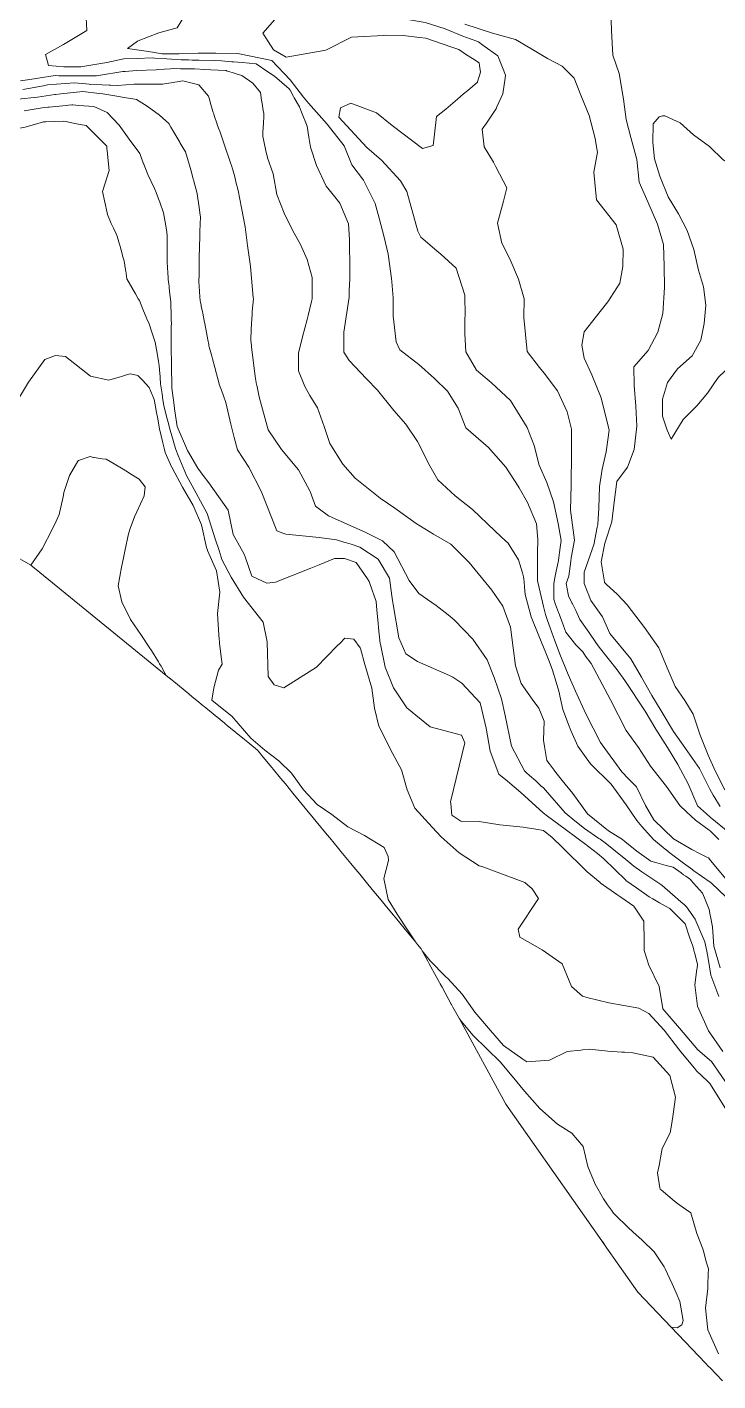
# Model space of a CAD drawing. Header units: metres. Extents: x -436 to 259, y -222 to 285.
# Drawn here: x -225.9 to -140.8, y -172.9 to -5.9 of the extents above; entities that cross this region are included whole.
import ezdxf

# ---------------------------------------------------------------- set-up
doc = ezdxf.new("R2010")
doc.units = ezdxf.units.M
doc.header["$MEASUREMENT"] = 0
doc.layers.add('Nuevo_Estructura - Carga', color=7, linetype='Continuous')
doc.layers.add('Nuevo_Estructura - Carga_Pluma_Nº__89', color=7, linetype='Continuous', lineweight=20, true_color=0x71cebe)

# ---------------------------------------------------------------- blocks, each defined once
blk = doc.blocks.new('Forma_1')
at = {"layer": 'Nuevo_Estructura - Carga_Pluma_Nº__89', "color": 123, "linetype": 'Continuous', "lineweight": 20, "true_color": 0x71cebe, "flags": 128}
for points in [[(-154.55, 18.2), (-155.04, 1.03), (-155.04, 0.82), (-154.24, -1.41), (-154.19, -1.93), (-153.98, -3.81), (-153.9, -6.39), (-153.72, -9.43), (-152.97, -11.66), (-152.42, -14.84), (-152.09, -17.34), (-151.53, -19.57), (-150.76, -22.26), (-150.49, -25.05), (-149.43, -27.51), (-148.23, -30.25), (-147.48, -32.74), (-147.42, -35.42), (-147.36, -38.07), (-147.55, -41.27), (-148.17, -43.56), (-149.38, -45.82), (-151.14, -47.83)], [(-218.56, -6.39), (-218.68, -4.07), (-218.75, -3.38), (-218.91, -1.67), (-218.93, 0.41), (-219.72, 3.49)], [(-207.45, -6.04), (-206.31, -4.16)], [(-196.89, -6.72), (-194.83, -4.35)], [(-167.89, -9.48), (-169.74, -8.16), (-170.31, -7.75), (-170.38, -7.73), (-171.32, -7.41), (-172.24, -7.08), (-174.42, -6.15), (-176.85, -5.4), (-179.06, -5), (-181.31, -4.64), (-184.17, -4.58), (-186.27, -4.25)], [(-223.69, -9.31), (-221.45, -8.08), (-218.56, -6.39)], [(-213.57, -8.59), (-212.34, -7.7), (-212.25, -7.63), (-209.68, -6.65), (-207.45, -6.04)], [(-155.75, -27.26), (-156.06, -23.85), (-155.61, -21.39), (-155.69, -20.98), (-155.9, -19.7), (-156.65, -16.85), (-157.67, -14.35), (-158.5, -12.23), (-159.97, -10.77), (-161.78, -9.82), (-163.85, -8.59), (-165.75, -7.5), (-168.56, -6.68), (-171.97, -5.6)], [(-195.57, -8.75), (-196.89, -6.72)], [(-170.22, -10.37), (-171.05, -9.83), (-171.76, -9.37), (-172.73, -8.73), (-173.58, -8.44), (-176.77, -7.31), (-177.55, -7.23), (-179.58, -6.99), (-181.79, -6.96), (-182.01, -6.98), (-185.17, -7.15), (-185.93, -7.19), (-189.13, -8.78), (-194.01, -9.64)], [(-223.31, -10.69), (-223.69, -9.31)], [(-197.72, -10.47), (-199.42, -10.33), (-200.5, -10.24), (-200.69, -10.22), (-201.98, -10.11), (-202.82, -10.09), (-204.78, -10.03), (-205.19, -10.02), (-205.61, -10.01), (-206.04, -10), (-206.96, -9.97), (-208.15, -9.9), (-208.73, -9.87), (-210.25, -9.78), (-210.53, -9.76), (-212.36, -9.82), (-214.01, -9.87), (-216.13, -10.3), (-219.32, -10.86), (-221.43, -10.84), (-223.31, -10.69)], [(-213.57, -8.59), (-210.99, -8.98), (-209.29, -9.23), (-207.18, -9.26), (-204.84, -9.17), (-202.66, -9.15), (-199.98, -9.19), (-195.75, -10.05)], [(-194.01, -9.64), (-195.57, -8.75)], [(-166.95, -11.89), (-167.33, -10.93), (-167.89, -9.48)], [(-197.18, -14.01), (-198.11, -12.85), (-199.47, -11.93), (-200.15, -11.72), (-200.23, -11.69), (-201.34, -11.33), (-201.42, -11.3), (-201.48, -11.3), (-203.28, -11.21), (-204.04, -11.17), (-205.29, -11.11), (-205.35, -11.1), (-205.52, -11.1), (-206.54, -11.09), (-207.04, -11.08), (-207.92, -11.06), (-208.27, -11.09), (-209.74, -11.19), (-210.04, -11.21), (-212.47, -11.31), (-213.86, -11.42), (-214.13, -11.44), (-217.12, -11.93), (-217.38, -11.97), (-218.23, -11.96), (-219.77, -11.94), (-220.35, -11.94), (-222.03, -11.94), (-222.5, -11.93), (-224.57, -12.25), (-224.77, -12.28), (-226.75, -12.59)], [(-186.88, -46.02), (-186.9, -43.58), (-186.25, -39.26), (-186.22, -38.46), (-186.15, -36.96), (-186.16, -35.84), (-186.17, -35.54), (-186.19, -32.6), (-186.21, -32.15), (-186.3, -30.21), (-187.4, -27.66), (-188.18, -26.69), (-189.08, -25.55), (-190.28, -23), (-191.01, -20.77), (-191.22, -19.52), (-191.43, -18.18), (-192.13, -16.43), (-192.37, -15.8), (-193.01, -14.66), (-193.1, -14.49), (-193.53, -13.74), (-193.62, -13.56), (-195.45, -12.02), (-196.25, -11.48), (-197.72, -10.47)], [(-179.98, -45.73), (-180.46, -44.74), (-180.83, -41.6), (-180.83, -39.34), (-180.98, -37.34), (-181.01, -36.93), (-181.44, -33.94), (-181.93, -31.85), (-182.54, -29.52), (-183.02, -27.69), (-184.48, -24.81), (-185.92, -22.92), (-186.84, -20.61), (-188.96, -17.93), (-191.27, -15.32), (-191.87, -14.57), (-193.51, -12.47), (-195.75, -10.05)], [(-170.43, -12.75), (-170.42, -12.72), (-170.05, -11.51)], [(-170.05, -11.51), (-170.18, -10.68), (-170.22, -10.37)], [(-204.77, -13.07), (-206.08, -12.75), (-206.73, -12.59), (-207.46, -12.71), (-207.71, -12.75), (-207.93, -12.79), (-209.23, -13), (-209.92, -13), (-211.24, -13), (-212.18, -13), (-212.75, -13), (-214.79, -13.14), (-215.66, -13.11), (-215.84, -13.1), (-216.67, -13.07), (-218.17, -13.01), (-218.29, -13), (-218.71, -12.96), (-220.1, -12.82), (-223.43, -13.08), (-223.92, -13.18), (-226.46, -13.65)], [(-190.37, -65.02), (-191.06, -63.2), (-191.08, -63.14), (-192.47, -60.52), (-194.59, -58.05), (-196.22, -55.62), (-197.28, -51.69), (-197.36, -51.34), (-197.62, -50.08), (-197.64, -50), (-197.69, -49.76), (-197.84, -49.03), (-198.12, -46.69), (-198.27, -45.42), (-198.29, -45.23), (-198.37, -44.55), (-198.31, -43.18), (-198.25, -41.9), (-198.21, -41.39), (-198.18, -41.02), (-198.12, -40.25), (-198.05, -39.46), (-198.07, -39.28), (-198.4, -35.48), (-198.75, -32.89), (-199.07, -30.59), (-199.49, -28.24), (-199.91, -26.08), (-200.19, -25.03), (-200.35, -24.43), (-200.59, -23.53), (-200.8, -22.9), (-200.82, -22.83), (-201.16, -21.82), (-201.34, -21.25), (-202.14, -18.92), (-202.33, -18.4), (-202.49, -17.94), (-202.5, -17.91), (-202.88, -16.84), (-202.94, -16.66), (-202.99, -16.49), (-203.04, -16.34), (-203.28, -15.49), (-203.51, -14.71), (-203.58, -14.45), (-204.77, -13.07)], [(-175.45, -16.99), (-174.33, -16.05), (-172.89, -14.83), (-172.15, -14.2), (-171.61, -13.75), (-170.43, -12.75)], [(-169.83, -18.53), (-169.32, -17.79), (-168.15, -16.08), (-168.11, -16.02), (-168.02, -15.8), (-167.31, -14.16), (-167.01, -12.24), (-166.95, -11.89)], [(-195.17, -68.04), (-197.07, -63.16), (-198.62, -60.2), (-199.99, -58.08), (-200.4, -56.56), (-200.83, -54.92), (-201.32, -52.78), (-201.44, -52.22), (-201.74, -51.41), (-201.98, -50.73), (-202.07, -50.5), (-202.21, -50.09), (-202.79, -47.93), (-203.09, -46.86), (-203.18, -46.53), (-203.49, -45.38), (-203.52, -45.27), (-203.55, -45.1), (-203.67, -44.5), (-204.03, -42.51), (-204.06, -42.38), (-204.29, -41.22), (-204.33, -41.05), (-204.47, -40.36), (-204.5, -40.18), (-204.56, -39.9), (-204.61, -39.64), (-204.63, -39.26), (-204.68, -38.51), (-204.75, -37.37), (-204.75, -37.24), (-204.74, -36.54), (-204.74, -36.41), (-204.74, -35.96), (-204.71, -34.35), (-204.65, -31.77), (-204.63, -31.15), (-204.57, -29.36), (-204.6, -29.14), (-204.74, -28.21), (-204.97, -26.51), (-204.99, -26.45), (-205.44, -24.77), (-205.45, -24.72), (-205.69, -23.82), (-205.94, -22.99), (-206.22, -22.01), (-206.41, -21.35), (-207.05, -20.27), (-207.12, -20.14), (-207.61, -19.31), (-207.73, -19.1), (-207.97, -18.7), (-208.01, -18.63), (-208.21, -18.29), (-208.48, -17.82), (-209.63, -16.8), (-211.12, -15.72), (-212.44, -14.88), (-212.64, -14.85), (-213.97, -14.63), (-215.12, -14.44), (-216.59, -14.19), (-217.05, -14.14), (-219.05, -13.89), (-221.78, -14.16), (-222.39, -14.25), (-222.52, -14.27), (-224.66, -14.58), (-227.08, -14.85)], [(-161.87, -96.37), (-162.16, -94.65), (-162.29, -93.86), (-162.21, -91.51), (-162.84, -89.94), (-163.67, -88.82), (-165.02, -86.9), (-165.73, -84.69), (-166.03, -82.49), (-166.35, -79.95), (-167.29, -77.35), (-168.64, -75.37), (-171.44, -71.95), (-173.71, -69.71), (-175.82, -68.45), (-177.96, -67.17), (-180.61, -65.27), (-182.42, -64.01), (-185.49, -61.55), (-187.03, -59.85), (-188.64, -57.28), (-189.32, -55.21), (-190.14, -52.9), (-191.07, -51.36), (-191.72, -50.27), (-192.5, -48.34), (-192.47, -46.17), (-192, -44.13), (-191.43, -42.01), (-191.35, -41.69), (-191.31, -41.52), (-190.89, -39.8), (-190.8, -39.44), (-190.79, -36.83), (-191.4, -34.62), (-192.23, -32.76), (-193.23, -31), (-194.24, -28.9), (-195.16, -26.61), (-195.62, -24.05), (-196.3, -22.05), (-196.31, -22), (-196.45, -21.4), (-196.8, -19.8), (-196.87, -19.46), (-196.86, -19.08), (-196.82, -18.21), (-196.81, -17.9), (-196.77, -16.87), (-196.76, -16.6), (-196.82, -16.24), (-196.96, -15.39), (-197.03, -14.94), (-197.18, -14.01)], [(-226.31, -16.26), (-223.85, -15.87), (-223.4, -15.83), (-223.2, -15.81), (-221.13, -15.61), (-220.85, -15.58), (-220.43, -15.54), (-220.29, -15.55), (-219.56, -15.6), (-219.55, -15.61), (-217.71, -15.73), (-216.06, -16.5), (-214.57, -18.04), (-213.55, -19.48), (-213.38, -19.72), (-213.23, -19.93), (-212.05, -21.54), (-211.58, -22.8), (-211.55, -22.87), (-211.07, -24.13), (-210.25, -25.85), (-210.01, -26.35), (-209.73, -27.14), (-209.59, -27.53), (-209.11, -28.85), (-208.89, -30.21), (-208.73, -31.25), (-208.7, -31.41), (-208.68, -31.51), (-208.69, -32.43), (-208.69, -32.45), (-208.69, -33.87), (-208.69, -34.36), (-208.69, -34.47), (-208.69, -34.59), (-208.69, -34.71), (-208.66, -35.23), (-208.65, -35.31), (-208.64, -35.42), (-208.58, -36.43), (-208.56, -36.7), (-208.53, -37.05), (-208.47, -37.66), (-208.44, -37.9), (-208.42, -38.11), (-208.34, -38.88), (-208.24, -39.84), (-208.22, -39.97), (-208.18, -41.52), (-208.16, -42.2), (-208.15, -42.32), (-208.16, -43.01), (-208.16, -43.23), (-208.17, -43.96), (-208.19, -45.28), (-208.19, -45.4), (-208.15, -47.55), (-208.13, -48.49), (-208.11, -49.51), (-208.09, -50.37), (-208.08, -50.46), (-207.83, -52.58), (-207.77, -53.02), (-207.46, -55.21), (-206.18, -58.16), (-204.9, -60.34), (-204.22, -61.25), (-203.53, -62.15), (-201.15, -65.5), (-200.53, -68.49), (-199.16, -70.93), (-199.06, -71.25), (-198.25, -73.64)], [(-187.49, -17.05), (-187.32, -15.91)], [(-187.32, -15.91), (-186.04, -15.35)], [(-186.04, -15.35), (-182.88, -16.51), (-180.93, -18.1), (-177.18, -20.93)], [(-239.83, -24.81), (-237.79, -23.79), (-237.24, -23.52), (-237.05, -23.42), (-236.39, -22.87), (-236.08, -22.6), (-236.05, -22.58), (-235.45, -22.08), (-235.37, -22.01), (-235.34, -21.98), (-234.22, -21.04), (-232.84, -20.28), (-231.83, -19.72), (-229.15, -18.76), (-226.34, -18.32), (-225.03, -17.96), (-223.9, -17.65), (-223.64, -17.64), (-221.41, -17.56), (-221.16, -17.61), (-220.6, -17.72), (-220.04, -17.83), (-219.83, -17.87), (-218.64, -18.09)], [(-218.64, -18.09), (-217.43, -19.32), (-216.12, -20.63)], [(-173.06, -35.66), (-174.95, -33.95), (-175.42, -33.52), (-177.39, -31.86), (-177.76, -31.12), (-179.11, -26.21), (-179.91, -24.89), (-182.27, -22.37), (-184.05, -20.79), (-187.49, -17.05)], [(-175.89, -20.56), (-175.72, -19.16), (-175.45, -16.99)], [(-146.55, -56.75), (-147.04, -55.63), (-147.61, -53.94), (-147.59, -51.83), (-146.99, -49.78), (-145.74, -48.09), (-143.97, -46.48), (-142.87, -44.55), (-142.49, -42.5), (-142.27, -40.25), (-142.55, -37.97), (-143.19, -35.9), (-143.75, -33.38), (-144.55, -31.03), (-145.64, -28.98), (-146.89, -26.88), (-147.92, -24.33), (-148.61, -22.19), (-148.82, -20.2), (-148.76, -17.88)], [(-148.76, -17.88), (-148.02, -17.01)], [(-148.02, -17.01), (-147.61, -16.9), (-147.31, -16.9), (-145.42, -17.75), (-143.78, -19.24), (-141.83, -20.69), (-140.13, -22.32), (-138.01, -23.65)], [(-169.6, -20.71), (-169.83, -18.53)], [(-216.12, -20.63), (-216.1, -20.89), (-216.03, -21.58), (-215.9, -22.84), (-215.82, -23.62), (-216.31, -25.18), (-216.64, -26.22)], [(-177.18, -20.93), (-175.89, -20.56)], [(-166.79, -25.75), (-168.15, -23.16), (-168.44, -22.6), (-169.6, -20.71)], [(-177.82, -119.04), (-178.06, -118.75), (-179.09, -117.5), (-179.3, -117.25), (-180.54, -115.74), (-180.82, -115.39), (-181.81, -114.19), (-182.29, -113.61), (-183.19, -112.52), (-183.93, -111.62), (-184.93, -110.4), (-185.43, -109.8), (-185.65, -109.52), (-186.03, -109.07), (-187.25, -107.58), (-187.54, -107.24), (-188.62, -105.92), (-188.95, -105.52), (-190.29, -103.89), (-190.67, -103.43), (-191.64, -102.26), (-192.4, -101.33), (-193.18, -100.38), (-194.1, -99.26), (-194.69, -98.54), (-195.55, -97.5), (-195.77, -97.24), (-196.82, -95.96), (-197.04, -95.7), (-197.13, -95.58), (-197.55, -95.08), (-198.49, -94.31), (-198.73, -94.11), (-199.15, -93.77), (-201.26, -92.04), (-201.57, -91.8), (-201.57, -91.79), (-201.85, -91.56), (-202.48, -91.05), (-202.51, -91.02), (-203.01, -90.62), (-203.91, -89.88), (-204.13, -89.7), (-204.22, -89.63), (-205, -88.99), (-205.58, -88.52), (-206, -88.17), (-207.86, -86.65), (-208.07, -86.48), (-208.8, -85.89), (-225.47, -72.27), (-227.89, -70.91)], [(-216.64, -26.22), (-216.09, -28.85), (-216.04, -29.07), (-215.56, -30.16), (-215.29, -30.75), (-214.98, -31.44), (-214.79, -31.86), (-214.74, -32.04), (-214.59, -32.59), (-214.52, -32.83), (-214.48, -32.99), (-214.22, -33.9), (-214.16, -34.15), (-213.98, -34.76), (-213.97, -34.82), (-213.96, -34.89), (-213.94, -35.01), (-213.9, -35.32), (-213.89, -35.37), (-213.82, -35.8), (-213.8, -35.92), (-213.78, -36.02), (-213.63, -36.99), (-212.58, -38.85), (-212.23, -39.46), (-212.1, -39.68), (-211.67, -40.71), (-211.16, -41.91), (-210.9, -42.52), (-210.56, -43.56), (-210.52, -43.7), (-210.15, -44.8), (-209.92, -46.14), (-209.73, -47.16), (-209.64, -47.67), (-209.6, -48.22), (-209.54, -49.08), (-209.54, -49.16), (-209.48, -49.95), (-209.3, -51.18), (-209.25, -51.53), (-209.23, -51.67), (-209.09, -52.61), (-208.75, -53.95), (-208.61, -54.53), (-208.32, -55.63), (-207.91, -57.06), (-207.9, -57.09), (-207.62, -58.03), (-207.32, -58.78), (-206.31, -61.22), (-205.08, -63.41), (-203.76, -65.92), (-202.76, -69.03), (-202.28, -70.5), (-202.03, -71.29), (-201.92, -71.6), (-200.79, -73.75), (-199.25, -76.23), (-196.85, -79.32)], [(-167.94, -30.14), (-167.23, -27.41), (-166.79, -25.75)], [(-157.26, -43.51), (-155.29, -41.01), (-154.35, -39.83), (-152.85, -37.53), (-152.49, -35.47), (-152.47, -33.32), (-153.33, -30.35), (-155.75, -27.26)], [(-164.28, -45.96), (-164.7, -41.76), (-164.65, -39.44), (-165.38, -37.01), (-166.41, -34.51), (-167.43, -32.61), (-167.94, -30.14)], [(-171.84, -45.98), (-171.97, -43.71), (-171.96, -41.81), (-171.95, -41.53), (-171.99, -38.99), (-173.06, -35.66)], [(-140.51, -102.05), (-141.35, -100.64), (-141.78, -99.9), (-143.03, -97.37), (-144.78, -94.91), (-146.27, -92.81), (-147.79, -90.25), (-148.91, -88.34), (-150.21, -86.08), (-151.53, -83.83), (-154.12, -80.7), (-155.01, -78.67), (-156.43, -76.64), (-156.78, -75.77), (-156.8, -75.71), (-157.26, -74.55), (-157.26, -73.29), (-157.26, -73.16), (-156.27, -70.35), (-156.26, -70.33), (-156.06, -69.78), (-155.67, -67.61), (-155.6, -67.27), (-155.46, -65.26), (-155.38, -62.61), (-155.06, -60.46), (-154.56, -58.31), (-154.2, -55.66), (-155.19, -51.64), (-156.31, -48.83), (-157.26, -46.78), (-157.54, -45.18), (-157.26, -43.51)], [(-146.55, -56.75), (-145.06, -54.35), (-143.38, -52.65), (-142.08, -51.08), (-140.75, -49.17), (-138.96, -47.47), (-137.01, -45.5), (-135.15, -44.53), (-132.57, -44.12), (-130.53, -44.09), (-128.44, -43.53)], [(-222.44, -46.42), (-223.77, -46.94)], [(-221.19, -46.58), (-222.44, -46.42)], [(-218.11, -48.99), (-221.19, -46.58)], [(-139.82, -113.19), (-141.55, -111.49), (-141.72, -111.38), (-142.66, -110.73), (-143.86, -109.89), (-143.88, -109.87), (-145.04, -109.02), (-146.34, -108.04), (-146.86, -107.63), (-147.2, -107.36), (-147.27, -107.31), (-148.73, -106.13), (-150.15, -104.5), (-150.79, -103.76), (-152.07, -101.83), (-153.95, -99.29), (-156.48, -96.77), (-157.22, -95.75), (-157.44, -95.45), (-158.04, -94.62), (-158.93, -92.67), (-159.21, -91.93), (-159.9, -90.07), (-160.39, -87.82), (-160.72, -86.72), (-161.16, -85.23), (-161.59, -84.13), (-161.99, -83.08), (-162.86, -80.99), (-163.8, -78.68), (-164.55, -75.9), (-164.63, -74.99), (-164.68, -74.36), (-164.71, -74), (-164.73, -73.71), (-164.88, -73.25), (-165.37, -71.65), (-166.52, -69.8), (-166.65, -69.59), (-166.98, -69.29), (-167.55, -68.74), (-168.27, -68.06), (-171.02, -65.44), (-173.18, -63.73), (-175.3, -61.79), (-176.28, -60.06), (-177.81, -57.06), (-179.23, -54.92), (-180.72, -53.23), (-182.75, -50.7), (-184.1, -49.3), (-186.22, -47.07), (-186.88, -46.02)], [(-171.84, -55.34), (-172.8, -52.93), (-174.1, -50.85), (-175.72, -49.29), (-177.66, -47.54), (-179.98, -45.73)], [(-140.68, -106.1), (-141.65, -105.13), (-141.73, -105.04), (-141.85, -104.96), (-143.56, -103.74), (-144.65, -102.72), (-145.46, -101.94), (-147.11, -99.59), (-149.09, -97.08), (-150.58, -94.77), (-152.09, -92.69), (-154.03, -88.89), (-156.4, -84.43), (-157.09, -83.49), (-157.45, -82.98), (-157.53, -82.9), (-158.28, -82.1), (-159.54, -80.56), (-159.66, -80.23), (-160.08, -79.08), (-160.4, -78.2), (-160.42, -78.14), (-160.78, -77.14), (-161.01, -76.49), (-161.02, -74.55), (-160.88, -73.84), (-160.72, -73.04), (-160.48, -71.9), (-160.44, -71.69), (-160.22, -70.1), (-160.1, -69.23), (-160.46, -67.14), (-161.06, -64.5), (-161.88, -62.1), (-162.83, -59.95), (-163.41, -57.55), (-164.28, -55.31), (-166.33, -52), (-168.67, -49.81), (-170.54, -48.25), (-171.84, -45.98)], [(-159.47, -74.55), (-159.15, -73.64), (-158.91, -71.78), (-158.85, -71.37), (-158.47, -69.22), (-158.94, -65.52), (-158.88, -62.44), (-158.81, -58.44), (-158.84, -55.53), (-159.36, -53.37), (-160.55, -50.79), (-162.21, -48.61), (-162.76, -47.91), (-164.28, -45.96)], [(-223.77, -46.94), (-225.77, -49.72), (-226.28, -50.57), (-227.47, -52.54)], [(-151.14, -47.83), (-151.12, -50.13), (-150.89, -52.67), (-150.78, -55.16), (-151.1, -58.04), (-151.91, -60.19), (-153.24, -61.99)], [(-215.85, -49.49), (-218.11, -48.99)], [(-213.23, -48.69), (-213.55, -48.79), (-214.3, -49.02), (-214.61, -49.11), (-215.85, -49.49)], [(-212.26, -48.89), (-213.23, -48.69)], [(-201.89, -84.49), (-202.07, -83.25), (-202.21, -81.89), (-202.22, -81.79), (-202.26, -81.37), (-202.3, -80.93), (-202.48, -78.23), (-202.16, -75.63), (-202.6, -72.99), (-203.69, -70.49), (-203.72, -70.43), (-203.8, -70.23), (-203.83, -70.12), (-204.42, -67.33), (-205.46, -64.95), (-206.8, -62.68), (-208.05, -60.3), (-208.06, -60.27), (-208.07, -60.25), (-208.08, -60.24), (-208.9, -58.39), (-209.03, -57.88), (-209.19, -57.22), (-209.41, -56.33), (-209.42, -56.3), (-209.6, -55.54), (-209.84, -54.23), (-210.02, -53.25), (-210.11, -52.74), (-210.27, -51.85), (-210.43, -51.47), (-210.48, -51.36), (-210.88, -50.38), (-211.7, -49.5), (-212.23, -48.93), (-212.26, -48.89)], [(-139.86, -110.91), (-141.64, -108.73), (-141.92, -108.38), (-142.14, -108.28), (-143.03, -107.84), (-144.01, -107.36), (-146.27, -106.05), (-148.68, -103.69), (-149.7, -101.91), (-150.81, -99.62), (-151.78, -98.62), (-152.61, -97.75), (-155.04, -94.45), (-155.26, -94.14), (-157.06, -90.61), (-158.33, -87.84), (-159.23, -85.77), (-160.28, -83.27), (-160.93, -81.48), (-161.05, -81.15), (-161.24, -80.61), (-161.47, -80), (-161.78, -79.13), (-162.05, -78.39), (-162.13, -78.06), (-162.29, -77.37), (-162.99, -74.38), (-163, -74.2), (-163.03, -71.98), (-163, -70.6), (-162.97, -69.35), (-162.99, -69.11), (-163.16, -67.2), (-164.26, -64.55), (-165.29, -62.77), (-165.42, -62.53), (-166.93, -60.19), (-169.05, -57.77), (-171.84, -55.34)], [(-225.47, -72.27), (-224.1, -70.27), (-222.79, -67.8), (-222.36, -66.86), (-221.98, -66.03), (-221.51, -63.85), (-221.4, -63.35), (-221.2, -62.73), (-220.71, -61.22), (-219.67, -59.45), (-219.62, -59.37)], [(-219.62, -59.37), (-218.16, -58.89)], [(-218.16, -58.89), (-217.77, -59), (-217.69, -59.02), (-216.69, -59.16), (-216.21, -59.22), (-215.21, -59.81), (-214.09, -60.45), (-213.46, -60.86), (-213.27, -60.98), (-212.14, -61.69), (-211.38, -62.65)], [(-211.38, -62.65), (-211.5, -63.75), (-212.42, -65.7), (-212.72, -66.35), (-213.23, -67.78), (-213.46, -68.42), (-213.89, -70.55), (-214.11, -71.58), (-214.32, -72.53), (-214.7, -74.85), (-214.28, -76.82), (-213.19, -78.99), (-211.82, -80.97), (-210.9, -82.38), (-210.61, -82.81), (-209.75, -84.21), (-209.61, -84.44), (-209.41, -84.75), (-209.37, -84.84), (-209.05, -85.43), (-208.8, -85.89)], [(-153.24, -61.99), (-153.58, -64.53), (-153.85, -66.96), (-154.71, -69.58), (-155.19, -71.87), (-154.77, -74.34), (-154.76, -74.41)], [(-140.67, -125.45), (-141.67, -122.83), (-141.98, -120.79), (-142.16, -119.89), (-142.23, -119.5), (-142.3, -119.15), (-142.38, -118.72), (-143.38, -116.44), (-143.52, -116.13), (-143.6, -115.93), (-144.63, -114.41), (-144.91, -114.18), (-145.33, -113.81), (-146.37, -112.9), (-147.63, -111.8), (-147.83, -111.67), (-150.15, -110.1), (-151.14, -109.42), (-152.12, -108.56), (-154.66, -106.51), (-155.31, -106.07), (-155.45, -105.98), (-157.24, -104.75), (-158.4, -103.82), (-159.61, -102.82), (-162.03, -100.05), (-162.29, -99.75), (-162.55, -99.52), (-163.23, -98.9), (-163.99, -98.21), (-164.36, -97.88), (-164.61, -97.64), (-166.23, -94.59), (-167.01, -90.81), (-167.44, -88.79), (-168.37, -86.15), (-169.22, -83.98), (-170.99, -81.43), (-172.11, -80.25), (-173.28, -79.01), (-174.05, -78.42), (-175.53, -77.27), (-177.64, -75.78), (-178.86, -74.18), (-180.7, -70.63), (-182.11, -69.27), (-184.18, -68.28), (-188.8, -66.21), (-190.04, -65.27), (-190.37, -65.02)], [(-179.24, -83.22), (-180.12, -81.24), (-180.8, -77.15), (-180.88, -76.63), (-180.96, -76.08), (-181.25, -73.91), (-182.68, -71.57), (-184.91, -70.07), (-186.01, -69.72), (-186.58, -69.54), (-186.72, -69.5), (-186.88, -69.45), (-187.79, -69.15), (-189.95, -68.86), (-194.06, -68.46), (-194.41, -68.33), (-195.17, -68.04)], [(-196.37, -74.53), (-195.31, -74.39), (-190.97, -72.65), (-189.94, -72.24), (-188.06, -71.48), (-187.87, -71.48), (-187.07, -71.48), (-186.91, -71.47), (-186.81, -71.47), (-185.39, -71.96)], [(-185.39, -71.96), (-183.98, -73.99), (-183.76, -74.3), (-183.68, -74.54), (-182.92, -76.77), (-182.82, -77.84), (-182.67, -79.45), (-182.61, -80.01), (-182.41, -81.94), (-182.39, -82.05), (-181.81, -84.86), (-180.78, -87.41), (-179.13, -89.87), (-176.27, -92.21), (-172.4, -93.23)], [(-198.25, -73.64), (-196.37, -74.53)], [(-143.28, -101.97), (-143.38, -101.75), (-144.43, -99.27), (-145.72, -96.86), (-147, -94.79), (-148.44, -92.52), (-149.74, -90.3), (-152.25, -86.52), (-153.2, -85.21), (-155.42, -82.41), (-155.84, -81.81), (-156.7, -80.54), (-157.79, -78.99), (-158.31, -77.9), (-158.71, -77.07), (-158.74, -77.01), (-159.18, -76.06), (-159.22, -75.88), (-159.47, -74.55)], [(-154.76, -74.41), (-154.54, -74.62), (-153.15, -75.9), (-151.97, -77.2), (-149.84, -79.97), (-148.05, -82.5), (-146.93, -85.24), (-146.05, -87.24), (-144.87, -88.96), (-143.82, -90.68), (-142.98, -93.23), (-141.97, -95.71), (-141.12, -97.66), (-139.98, -99.9), (-138.39, -101.48)], [(-196.85, -79.32), (-196.34, -81.76), (-196.22, -86.03)], [(-194.27, -87.42), (-190.25, -84.85), (-187.7, -82.25), (-187.4, -81.95), (-186.78, -81.31)], [(-186.78, -81.31), (-185.68, -81.4)], [(-185.68, -81.4), (-184.89, -82.48), (-184.83, -82.55), (-184.29, -84.52), (-183.46, -87.47), (-183.11, -89.92), (-182.57, -92.13), (-182.26, -92.77), (-181.14, -95.03), (-179.79, -97.51), (-179.07, -99.99), (-178.13, -102.27), (-176.02, -104.59), (-174.9, -105.8), (-172.68, -107.75), (-170.19, -109.34), (-169.77, -109.5), (-167.98, -110.16), (-164.56, -111.43), (-163.67, -112.2), (-162.9, -113.37)], [(-170.1, -89.25), (-172.36, -86.82), (-173.46, -86.09), (-173.88, -85.91), (-177.82, -84.18), (-179.24, -83.22)], [(-203.16, -88.93), (-202.91, -87.43), (-202.33, -85.22), (-201.89, -84.49)], [(-196.22, -86.03), (-195.48, -87.03)], [(-195.48, -87.03), (-194.27, -87.42)], [(-181.91, -107.08), (-184.33, -105.61), (-186.42, -104.54), (-188.39, -103.04), (-190.18, -101.81), (-191.86, -100.01), (-193.35, -97.93), (-194.92, -96.42), (-196.63, -95.1), (-198.34, -93.61), (-200.7, -90.9), (-200.71, -90.9), (-201.69, -90.11), (-203.16, -88.93)], [(-167.78, -98.05), (-168.85, -95.22), (-169.33, -92.39), (-169.89, -90.11), (-170.1, -89.25)], [(-172.4, -93.23), (-171.97, -94.21)], [(-171.97, -94.21), (-173.73, -101.45), (-173.71, -101.68), (-173.6, -103.12)], [(-140.48, -121.94), (-141.27, -119.28), (-141.43, -116.86), (-141.69, -115.61), (-141.69, -115.59), (-141.73, -115.43), (-141.86, -114.75), (-142.44, -113.32), (-142.66, -112.75), (-143.4, -111.91), (-143.77, -111.49), (-144.07, -111.15), (-144.15, -111.05), (-144.75, -110.63), (-145.01, -110.45), (-145.29, -110.24), (-146.29, -109.53), (-146.31, -109.53), (-147.14, -109.3), (-147.74, -109.14), (-148.32, -108.98), (-149.05, -108.78), (-150.77, -107.55), (-152.24, -106.38), (-152.55, -106.13), (-154.26, -105.05), (-156.84, -102.93), (-158.68, -100.46), (-159.98, -98.84), (-160.43, -98.26), (-160.75, -97.85), (-160.97, -97.56), (-161.58, -96.76), (-161.87, -96.37)], [(-144.82, -116.53), (-145.57, -115.78), (-146.69, -114.62), (-147.98, -113.91), (-148.82, -113.44), (-149.25, -113.19), (-150.82, -112.07), (-152.13, -111.15), (-152.14, -111.13), (-154.83, -108.49), (-155.64, -107.85), (-156.69, -107.02), (-157.08, -106.71), (-158.18, -105.89), (-159.59, -104.83), (-161.78, -103.22), (-162.31, -102.83), (-165.07, -100.31), (-166.73, -98.93), (-167.78, -98.05)], [(-173.6, -103.12), (-172.49, -103.86)], [(-135.11, -119.03), (-135.28, -117.42), (-135.43, -115.92), (-135.75, -113.31), (-136.38, -110.96), (-137.31, -107.87), (-139.32, -105.33), (-141.73, -103.36), (-142.19, -102.95), (-143.28, -101.97)], [(-172.49, -103.86), (-170.21, -103.89), (-167.68, -104.3), (-164.77, -104.58), (-164.55, -104.62), (-163.23, -104.85), (-162.27, -105.01)], [(-162.27, -105.01), (-161.23, -105.85), (-159.99, -107.07), (-156.89, -110.1), (-155.31, -111.43), (-155.3, -111.44), (-153.11, -112.96), (-152.86, -113.14), (-152.21, -113.59), (-151.14, -114.33), (-149.9, -116.19)], [(-181.96, -110.94), (-181.38, -108.7), (-181.42, -108.2), (-181.91, -107.08)], [(-178.06, -118.75), (-179.03, -117.23), (-180.31, -115.3), (-181.42, -113.53), (-181.96, -110.94)], [(-162.9, -113.37), (-165.39, -117.17)], [(-149.9, -116.19), (-149.89, -116.99), (-149.88, -117.85), (-149.87, -118.33), (-149.85, -119.79), (-149.31, -121.59), (-148.02, -124.22), (-147.55, -126.99)], [(-140.16, -132.23), (-141.93, -129.69), (-143.28, -126.68), (-143.61, -124.04), (-143.36, -122.09), (-143.34, -121.94), (-143.3, -121.58), (-143.29, -121.55), (-143.31, -121.49), (-143.67, -120.06), (-143.69, -119.98), (-143.76, -119.7), (-143.86, -119.27), (-144.26, -118.15), (-144.82, -116.53)], [(-165.39, -117.17), (-165.18, -118.17)], [(-165.18, -118.17), (-164.25, -118.7), (-162.46, -119.7), (-159.99, -121.43)], [(-164.34, -133.51), (-164.81, -133.19), (-167.23, -131.5), (-168.81, -129.66), (-170.75, -127.41), (-172.31, -125.18), (-174.06, -123.27), (-174.34, -122.99), (-176.24, -121.06), (-177.23, -119.84), (-177.37, -119.59), (-177.8, -119.07), (-177.82, -119.04)], [(-177.23, -119.84), (-176.54, -121.12), (-176.36, -121.43), (-175.5, -123.01), (-175.11, -123.73), (-175.02, -123.89), (-174.78, -124.33), (-174.4, -125.03), (-173.65, -126.4), (-173.63, -126.44), (-173.44, -126.78), (-172.65, -128.23), (-172.38, -128.57), (-170.98, -130.22), (-169.22, -131.97), (-167.61, -133.53), (-166.14, -135.28), (-164.62, -137.13), (-162.75, -139.28), (-160.55, -141.23), (-158.79, -142.32), (-157.37, -143.95)], [(-159.99, -121.43), (-158.84, -124.24)], [(-158.84, -124.24), (-157.48, -125.44)], [(-157.48, -125.44), (-156.95, -125.58), (-154.23, -126.27), (-150.54, -126.89), (-149.31, -127.56), (-147.4, -129.6), (-145.62, -131.92), (-145.33, -132.28), (-143.68, -134.31), (-143.41, -134.63), (-142.07, -135.91), (-141.77, -136.19), (-139.62, -139.62), (-139.13, -140.39), (-138.62, -141.2), (-137.81, -142.47), (-137.67, -142.68)], [(-140.22, -172.87), (-141.79, -171.22), (-141.92, -171.08), (-142.3, -170.69), (-146.55, -166.23), (-146.56, -166.22), (-150.66, -161.91), (-154.47, -156.48), (-155.1, -155.59), (-166.92, -138.73), (-172.65, -128.23)], [(-147.55, -126.99), (-145.53, -129.39), (-143.24, -132.05), (-141.57, -133.47), (-140.39, -135.19), (-139.23, -136.88), (-138.97, -137.3), (-138.46, -138.11), (-137.18, -140.15), (-137.07, -140.32), (-136.93, -140.66), (-136.06, -142.75), (-136.05, -145.51), (-136.05, -145.69)], [(-148.75, -132.95), (-151.27, -132.42), (-152.3, -132.35), (-152.64, -132.33), (-154.33, -132.21), (-156.66, -131.96), (-157.43, -132.04), (-157.67, -132.07), (-159.35, -132.24), (-161.54, -133.33), (-164.34, -133.51)], [(-146.71, -135.2), (-148.75, -132.95)], [(-147.89, -149.21), (-147.92, -149.07), (-148.22, -147.21), (-148.04, -146.29), (-147.72, -144.65), (-147.63, -144.19), (-146.66, -142.26), (-146.47, -141.1), (-146.28, -139.97), (-146.01, -137.89), (-146.71, -135.2)], [(-157.37, -143.95), (-156.83, -146.42), (-155.93, -148.61), (-154.87, -150.42), (-154.37, -151.15), (-154.02, -151.66), (-153.9, -151.83), (-153.66, -152.17), (-153.43, -152.4), (-151.86, -153.97), (-151.27, -154.49), (-150.1, -155.5), (-148.63, -156.94), (-148.23, -157.56), (-147.39, -158.81), (-147.28, -159.05), (-146.4, -160.88), (-145.92, -162.02), (-145.46, -163.09), (-145.06, -165.4)], [(-144.11, -152.15), (-145.17, -151.4), (-145.75, -150.98), (-146.13, -150.7), (-147.79, -149.3), (-147.89, -149.21)], [(-140.71, -169.53), (-142.02, -166.57), (-142.32, -163.89), (-142.03, -161.48), (-142.02, -161.01), (-141.97, -159.71), (-141.95, -159.04), (-142.17, -158.29), (-142.57, -156.87), (-142.65, -156.57), (-143.39, -154.69), (-144.11, -152.15)], [(-154.47, -156.48), (-155.01, -155.68), (-155.1, -155.59)], [(-145.79, -166.31), (-146.56, -166.22)], [(-145.24, -165.94), (-145.79, -166.31)], [(-145.06, -165.4), (-145.24, -165.94)]]:
    blk.add_lwpolyline(points, dxfattribs=at)

msp = doc.modelspace()

# ---------------------------------------------------------------- block references
at = {"layer": 'Nuevo_Estructura - Carga', "linetype": 'Continuous', "lineweight": 0}
msp.add_blockref('Forma_1', (0, 0), dxfattribs=at)

doc.saveas('drawing.dxf')
